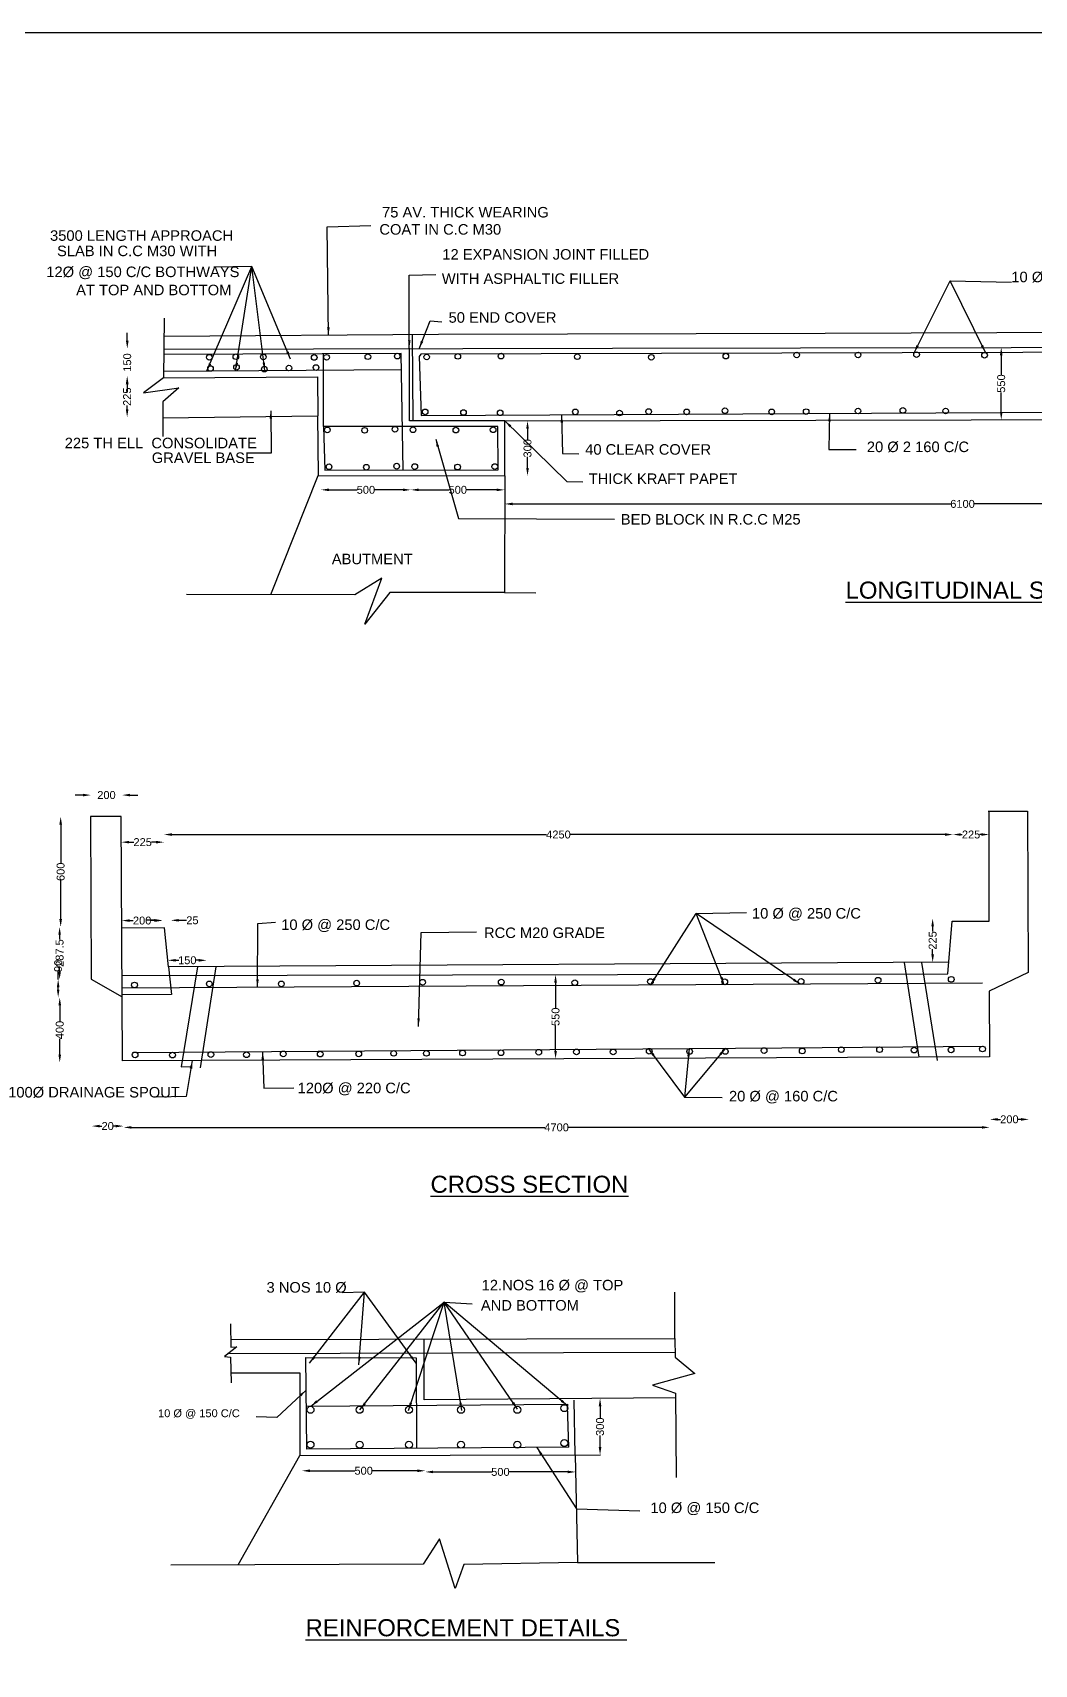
# Model space of a CAD drawing. Header units: millimetres. Extents: x 2512064 to 2548399, y 44344106 to 44364486.
# Drawn here: x 2528285 to 2535896, y 44352083 to 44364486 of the extents above; entities that cross this region are included whole.
import ezdxf

# ---------------------------------------------------------------- set-up
doc = ezdxf.new("R2010")
doc.units = ezdxf.units.MM
doc.header["$MEASUREMENT"] = 0
for name, color, linetype in [('DIMENSION', 7, 'Continuous'), ('DRAWING', 2, 'Continuous'), ('TEXT', 7, 'Continuous')]:
    doc.layers.add(name, color=color, linetype=linetype)
doc.styles.get("Standard").update_dxf_attribs({"font": 'arial.ttf', "height": 60})
doc.dimstyles.get("Standard").update_dxf_attribs({"dimtxt": 60, "dimasz": 60, "dimexe": 0.18, "dimexo": 0.0625, "dimgap": 0.09, "dimtad": 0, "dimdec": 0, "dimzin": 0, "dimdsep": 46, "dimtxsty": 'Standard', "dimcen": 0.09, "dimse1": 1, "dimse2": 1, "dimadec": 0, "dimazin": 0, "dimtfac": 1, "dimtdec": 0, "dimtofl": 0, "dimtmove": 0, "dimatfit": 3, "dimfxl": 1, "dimtolj": 1, "dimtzin": 0, "dimarcsym": 0})

# ---------------------------------------------------------------- blocks, each defined once
blk = doc.blocks.new('*D62')
at = {"layer": 'Defpoints', "color": 0, "transparency": 16777216}
for p in [(2528996, 44361874), (2529003, 44361564), (2529003, 44361564)]:
    blk.add_point(p, dxfattribs=at)
at = {"layer": 'TEXT', "color": 0, "lineweight": -2, "transparency": 16777216}
for p, q in [((2529003, 44361814), (2529003, 44361786)), ((2529003, 44361624), (2529003, 44361652))]:
    blk.add_line(p, q, dxfattribs=at)
at = {"layer": 'TEXT', "color": 0, "transparency": 16777216}
for points in [[(2528993, 44361814), (2529013, 44361814), (2529003, 44361874)], [(2528993, 44361624), (2529013, 44361624), (2529003, 44361564)]]:
    blk.add_solid(points, dxfattribs=at)
at = {"layer": 'TEXT', "color": 0, "transparency": 16777216, "insert": (2529003, 44361719), "char_height": 60, "attachment_point": 5, "rotation": 90}
blk.add_mtext('\\A1;225', dxfattribs=at)
blk = doc.blocks.new('*D63')
at = {"layer": 'Defpoints', "color": 0, "transparency": 16777216}
for p in [(2529003, 44362084), (2529004, 44362084), (2528996, 44361874)]:
    blk.add_point(p, dxfattribs=at)
at = {"layer": 'TEXT', "color": 0, "lineweight": -2, "transparency": 16777216}
for p, q in [((2529004, 44362144), (2529004, 44362204)), ((2529004, 44361814), (2529004, 44361754))]:
    blk.add_line(p, q, dxfattribs=at)
at = {"layer": 'TEXT', "color": 0, "transparency": 16777216}
for points in [[(2528994, 44362144), (2529014, 44362144), (2529004, 44362084)], [(2528994, 44361814), (2529014, 44361814), (2529004, 44361874)]]:
    blk.add_solid(points, dxfattribs=at)
at = {"layer": 'TEXT', "color": 0, "transparency": 16777216, "insert": (2529004, 44361979), "char_height": 60, "attachment_point": 5, "rotation": 90}
blk.add_mtext('\\A1;150', dxfattribs=at)
blk = doc.blocks.new('*D64')
at = {"layer": 'Defpoints', "color": 0, "transparency": 16777216}
for p in [(2530476, 44360997), (2531159, 44361011), (2531159, 44360992)]:
    blk.add_point(p, dxfattribs=at)
at = {"layer": 'TEXT', "color": 0, "lineweight": -2, "transparency": 16777216}
for p, q in [((2530536, 44361011), (2530751, 44361011)), ((2531099, 44361011), (2530884, 44361011))]:
    blk.add_line(p, q, dxfattribs=at)
at = {"layer": 'TEXT', "color": 0, "transparency": 16777216}
for points in [[(2530536, 44361021), (2530536, 44361001), (2530476, 44361011)], [(2531099, 44361021), (2531099, 44361001), (2531159, 44361011)]]:
    blk.add_solid(points, dxfattribs=at)
at = {"layer": 'TEXT', "color": 0, "transparency": 16777216, "insert": (2530817, 44361011), "char_height": 60, "attachment_point": 5}
blk.add_mtext('\\A1;500', dxfattribs=at)
blk = doc.blocks.new('*D65')
at = {"layer": 'Defpoints', "color": 0, "transparency": 16777216}
for p in [(2531159, 44361011), (2531871, 44361011), (2531871, 44361010)]:
    blk.add_point(p, dxfattribs=at)
at = {"layer": 'TEXT', "color": 0, "lineweight": -2, "transparency": 16777216}
for p, q in [((2531219, 44361011), (2531449, 44361011)), ((2531811, 44361011), (2531582, 44361011))]:
    blk.add_line(p, q, dxfattribs=at)
at = {"layer": 'TEXT', "color": 0, "transparency": 16777216}
for points in [[(2531219, 44361021), (2531219, 44361001), (2531159, 44361011)], [(2531811, 44361021), (2531811, 44361001), (2531871, 44361011)]]:
    blk.add_solid(points, dxfattribs=at)
at = {"layer": 'TEXT', "color": 0, "transparency": 16777216, "insert": (2531515, 44361011), "char_height": 60, "attachment_point": 5}
blk.add_mtext('\\A1;500', dxfattribs=at)
blk = doc.blocks.new('*D66')
at = {"layer": 'Defpoints', "color": 0, "transparency": 16777216}
for p in [(2531871, 44360895), (2538828, 44360904), (2538828, 44360898)]:
    blk.add_point(p, dxfattribs=at)
at = {"layer": 'TEXT', "color": 0, "lineweight": -2, "transparency": 16777216}
for p, q in [((2531931, 44360904), (2535260, 44360904)), ((2538768, 44360904), (2535439, 44360904))]:
    blk.add_line(p, q, dxfattribs=at)
at = {"layer": 'TEXT', "color": 0, "transparency": 16777216}
for points in [[(2531931, 44360914), (2531931, 44360894), (2531871, 44360904)], [(2538768, 44360914), (2538768, 44360894), (2538828, 44360904)]]:
    blk.add_solid(points, dxfattribs=at)
at = {"layer": 'TEXT', "color": 0, "transparency": 16777216, "insert": (2535350, 44360904), "char_height": 60, "attachment_point": 5}
blk.add_mtext('\\A1;6100', dxfattribs=at)
blk = doc.blocks.new('*D70')
at = {"layer": 'Defpoints', "color": 0, "transparency": 16777216}
for p in [(2535644, 44362094), (2535719, 44362094), (2535707, 44361543)]:
    blk.add_point(p, dxfattribs=at)
at = {"layer": 'TEXT', "color": 0, "lineweight": -2, "transparency": 16777216}
for p, q in [((2535644, 44362034), (2535644, 44361885)), ((2535644, 44361603), (2535644, 44361752))]:
    blk.add_line(p, q, dxfattribs=at)
at = {"layer": 'TEXT', "color": 0, "transparency": 16777216}
for points in [[(2535634, 44362034), (2535654, 44362034), (2535644, 44362094)], [(2535634, 44361603), (2535654, 44361603), (2535644, 44361543)]]:
    blk.add_solid(points, dxfattribs=at)
at = {"layer": 'TEXT', "color": 0, "transparency": 16777216, "insert": (2535644, 44361819), "char_height": 60, "attachment_point": 5, "rotation": 90}
blk.add_mtext('\\A1;550', dxfattribs=at)
blk = doc.blocks.new('*D71')
at = {"layer": 'Defpoints', "color": 0, "transparency": 16777216}
for p in [(2532045, 44361536), (2532045, 44361536), (2532046, 44361118)]:
    blk.add_point(p, dxfattribs=at)
at = {"layer": 'TEXT', "color": 0, "lineweight": -2, "transparency": 16777216}
for p, q in [((2532045, 44361476), (2532045, 44361394)), ((2532045, 44361178), (2532045, 44361261))]:
    blk.add_line(p, q, dxfattribs=at)
at = {"layer": 'TEXT', "color": 0, "transparency": 16777216}
for points in [[(2532035, 44361476), (2532055, 44361476), (2532045, 44361536)], [(2532035, 44361178), (2532055, 44361178), (2532045, 44361118)]]:
    blk.add_solid(points, dxfattribs=at)
at = {"layer": 'TEXT', "color": 0, "transparency": 16777216, "insert": (2532045, 44361327), "char_height": 60, "attachment_point": 5, "rotation": 90}
blk.add_mtext('\\A1;300', dxfattribs=at)
blk = doc.blocks.new('*D72')
at = {"layer": 'Defpoints', "color": 0, "transparency": 16777216}
for p in [(2528728, 44358695), (2528965, 44358693), (2528965, 44358691)]:
    blk.add_point(p, dxfattribs=at)
at = {"layer": 'TEXT', "color": 0, "lineweight": -2, "transparency": 16777216}
for p, q in [((2528668, 44358691), (2528608, 44358691)), ((2529025, 44358691), (2529085, 44358691))]:
    blk.add_line(p, q, dxfattribs=at)
at = {"layer": 'TEXT', "color": 0, "transparency": 16777216}
for points in [[(2528668, 44358701), (2528668, 44358681), (2528728, 44358691)], [(2529025, 44358701), (2529025, 44358681), (2528965, 44358691)]]:
    blk.add_solid(points, dxfattribs=at)
at = {"layer": 'TEXT', "color": 0, "transparency": 16777216, "insert": (2528846, 44358691), "char_height": 60, "attachment_point": 5}
blk.add_mtext('\\A1;200', dxfattribs=at)
blk = doc.blocks.new('*D73')
at = {"layer": 'Defpoints', "color": 0, "transparency": 16777216}
for p in [(2528958, 44358345), (2529283, 44358333), (2529283, 44358333)]:
    blk.add_point(p, dxfattribs=at)
at = {"layer": 'TEXT', "color": 0, "lineweight": -2, "transparency": 16777216}
for p, q in [((2529018, 44358333), (2529053, 44358333)), ((2529223, 44358333), (2529188, 44358333))]:
    blk.add_line(p, q, dxfattribs=at)
at = {"layer": 'TEXT', "color": 0, "transparency": 16777216}
for points in [[(2529018, 44358343), (2529018, 44358323), (2528958, 44358333)], [(2529223, 44358343), (2529223, 44358323), (2529283, 44358333)]]:
    blk.add_solid(points, dxfattribs=at)
at = {"layer": 'TEXT', "color": 0, "transparency": 16777216, "insert": (2529121, 44358333), "char_height": 60, "attachment_point": 5}
blk.add_mtext('\\A1;225', dxfattribs=at)
blk = doc.blocks.new('*D74')
at = {"layer": 'Defpoints', "color": 0, "transparency": 16777216}
for p in [(2535277, 44358391), (2529283, 44358333), (2535277, 44358369)]:
    blk.add_point(p, dxfattribs=at)
at = {"layer": 'TEXT', "color": 0, "lineweight": -2, "transparency": 16777216}
for p, q in [((2529343, 44358391), (2532189, 44358391)), ((2535217, 44358391), (2532371, 44358391))]:
    blk.add_line(p, q, dxfattribs=at)
at = {"layer": 'TEXT', "color": 0, "transparency": 16777216}
for points in [[(2529343, 44358401), (2529343, 44358381), (2529283, 44358391)], [(2535217, 44358401), (2535217, 44358381), (2535277, 44358391)]]:
    blk.add_solid(points, dxfattribs=at)
at = {"layer": 'TEXT', "color": 0, "transparency": 16777216, "insert": (2532280, 44358391), "char_height": 60, "attachment_point": 5}
blk.add_mtext('\\A1;4250', dxfattribs=at)
blk = doc.blocks.new('*D75')
at = {"layer": 'Defpoints', "color": 0, "transparency": 16777216}
for p in [(2535277, 44358391), (2535552, 44358391), (2535552, 44358391)]:
    blk.add_point(p, dxfattribs=at)
at = {"layer": 'TEXT', "color": 0, "lineweight": -2, "transparency": 16777216}
for p, q in [((2535337, 44358391), (2535348, 44358391)), ((2535492, 44358391), (2535482, 44358391))]:
    blk.add_line(p, q, dxfattribs=at)
at = {"layer": 'TEXT', "color": 0, "transparency": 16777216}
for points in [[(2535337, 44358401), (2535337, 44358381), (2535277, 44358391)], [(2535492, 44358401), (2535492, 44358381), (2535552, 44358391)]]:
    blk.add_solid(points, dxfattribs=at)
at = {"layer": 'TEXT', "color": 0, "transparency": 16777216, "insert": (2535415, 44358391), "char_height": 60, "attachment_point": 5}
blk.add_mtext('\\A1;225', dxfattribs=at)
blk = doc.blocks.new('*D76')
at = {"layer": 'Defpoints', "color": 0, "transparency": 16777216}
for p in [(2535123, 44357753), (2535157, 44357753), (2535154, 44357420)]:
    blk.add_point(p, dxfattribs=at)
at = {"layer": 'TEXT', "color": 0, "lineweight": -2, "transparency": 16777216}
for p, q in [((2535123, 44357693), (2535123, 44357653)), ((2535123, 44357480), (2535123, 44357519))]:
    blk.add_line(p, q, dxfattribs=at)
at = {"layer": 'TEXT', "color": 0, "transparency": 16777216}
for points in [[(2535113, 44357693), (2535133, 44357693), (2535123, 44357753)], [(2535113, 44357480), (2535133, 44357480), (2535123, 44357420)]]:
    blk.add_solid(points, dxfattribs=at)
at = {"layer": 'TEXT', "color": 0, "transparency": 16777216, "insert": (2535123, 44357586), "char_height": 60, "attachment_point": 5, "rotation": 90}
blk.add_mtext('\\A1;225', dxfattribs=at)
blk = doc.blocks.new('*D77')
at = {"layer": 'Defpoints', "color": 0, "transparency": 16777216}
for p in [(2535557, 44356192), (2535855, 44356226), (2535855, 44356203)]:
    blk.add_point(p, dxfattribs=at)
at = {"layer": 'TEXT', "color": 0, "lineweight": -2, "transparency": 16777216}
for p, q in [((2535617, 44356226), (2535639, 44356226)), ((2535795, 44356226), (2535773, 44356226))]:
    blk.add_line(p, q, dxfattribs=at)
at = {"layer": 'TEXT', "color": 0, "transparency": 16777216}
for points in [[(2535617, 44356236), (2535617, 44356216), (2535557, 44356226)], [(2535795, 44356236), (2535795, 44356216), (2535855, 44356226)]]:
    blk.add_solid(points, dxfattribs=at)
at = {"layer": 'TEXT', "color": 0, "transparency": 16777216, "insert": (2535706, 44356226), "char_height": 60, "attachment_point": 5}
blk.add_mtext('\\A1;200', dxfattribs=at)
blk = doc.blocks.new('*D78')
at = {"layer": 'Defpoints', "color": 0, "transparency": 16777216}
for p in [(2528976, 44356165), (2528976, 44356157), (2535557, 44356226)]:
    blk.add_point(p, dxfattribs=at)
at = {"layer": 'TEXT', "color": 0, "lineweight": -2, "transparency": 16777216}
for p, q in [((2529036, 44356165), (2532176, 44356165)), ((2535497, 44356165), (2532357, 44356165))]:
    blk.add_line(p, q, dxfattribs=at)
at = {"layer": 'TEXT', "color": 0, "transparency": 16777216}
for points in [[(2529036, 44356175), (2529036, 44356155), (2528976, 44356165)], [(2535497, 44356175), (2535497, 44356155), (2535557, 44356165)]]:
    blk.add_solid(points, dxfattribs=at)
at = {"layer": 'TEXT', "color": 0, "transparency": 16777216, "insert": (2532266, 44356165), "char_height": 60, "attachment_point": 5}
blk.add_mtext('\\A1;4700', dxfattribs=at)
blk = doc.blocks.new('*D79')
at = {"layer": 'Defpoints', "color": 0, "transparency": 16777216}
for p in [(2528734, 44356175), (2528734, 44356175), (2528976, 44356165)]:
    blk.add_point(p, dxfattribs=at)
at = {"layer": 'TEXT', "color": 0, "lineweight": -2, "transparency": 16777216}
for p, q in [((2528794, 44356175), (2528812, 44356175)), ((2528916, 44356175), (2528899, 44356175))]:
    blk.add_line(p, q, dxfattribs=at)
at = {"layer": 'TEXT', "color": 0, "transparency": 16777216}
for points in [[(2528794, 44356185), (2528794, 44356165), (2528734, 44356175)], [(2528916, 44356185), (2528916, 44356165), (2528976, 44356175)]]:
    blk.add_solid(points, dxfattribs=at)
at = {"layer": 'TEXT', "color": 0, "transparency": 16777216, "insert": (2528855, 44356175), "char_height": 60, "attachment_point": 5}
blk.add_mtext('\\A1;20', dxfattribs=at)
blk = doc.blocks.new('*D80')
at = {"layer": 'Defpoints', "color": 0, "transparency": 16777216}
for p in [(2528487, 44357153), (2528491, 44357153), (2528485, 44356658)]:
    blk.add_point(p, dxfattribs=at)
at = {"layer": 'TEXT', "color": 0, "lineweight": -2, "transparency": 16777216}
for p, q in [((2528491, 44357093), (2528491, 44356973)), ((2528491, 44356718), (2528491, 44356838))]:
    blk.add_line(p, q, dxfattribs=at)
at = {"layer": 'TEXT', "color": 0, "transparency": 16777216}
for points in [[(2528481, 44357093), (2528501, 44357093), (2528491, 44357153)], [(2528481, 44356718), (2528501, 44356718), (2528491, 44356658)]]:
    blk.add_solid(points, dxfattribs=at)
at = {"layer": 'TEXT', "color": 0, "transparency": 16777216, "insert": (2528491, 44356905), "char_height": 60, "attachment_point": 5, "rotation": 90}
blk.add_mtext('\\A1;400', dxfattribs=at)
blk = doc.blocks.new('*D81')
at = {"layer": 'Defpoints', "color": 0, "transparency": 16777216}
for p in [(2528479, 44357290), (2528488, 44357290), (2528491, 44357153)]:
    blk.add_point(p, dxfattribs=at)
at = {"layer": 'TEXT', "color": 0, "lineweight": -2, "transparency": 16777216}
for p, q in [((2528479, 44357290), (2528479, 44357350)), ((2528479, 44357213), (2528479, 44357230))]:
    blk.add_line(p, q, dxfattribs=at)
at = {"layer": 'TEXT', "color": 0, "transparency": 16777216}
for points in [[(2528469, 44357230), (2528489, 44357230), (2528479, 44357290)], [(2528469, 44357213), (2528489, 44357213), (2528479, 44357153)]]:
    blk.add_solid(points, dxfattribs=at)
at = {"layer": 'TEXT', "color": 0, "transparency": 16777216, "insert": (2528479, 44357393), "char_height": 60, "attachment_point": 5, "rotation": 90}
blk.add_mtext('\\A1;90', dxfattribs=at)
blk = doc.blocks.new('*D82')
at = {"layer": 'Defpoints', "color": 0, "transparency": 16777216}
for p in [(2528490, 44357689), (2528502, 44357689), (2528488, 44357290)]:
    blk.add_point(p, dxfattribs=at)
at = {"layer": 'TEXT', "color": 0, "lineweight": -2, "transparency": 16777216}
for p, q in [((2528490, 44357629), (2528490, 44357592)), ((2528490, 44357350), (2528490, 44357388))]:
    blk.add_line(p, q, dxfattribs=at)
at = {"layer": 'TEXT', "color": 0, "transparency": 16777216}
for points in [[(2528480, 44357629), (2528500, 44357629), (2528490, 44357689)], [(2528480, 44357350), (2528500, 44357350), (2528490, 44357290)]]:
    blk.add_solid(points, dxfattribs=at)
at = {"layer": 'TEXT', "color": 0, "transparency": 16777216, "insert": (2528490, 44357490), "char_height": 60, "attachment_point": 5, "rotation": 90}
blk.add_mtext('\\A1;287.5', dxfattribs=at)
blk = doc.blocks.new('*D83')
at = {"layer": 'Defpoints', "color": 0, "transparency": 16777216}
for p in [(2528498, 44358526), (2528498, 44358526), (2528490, 44357689)]:
    blk.add_point(p, dxfattribs=at)
at = {"layer": 'TEXT', "color": 0, "lineweight": -2, "transparency": 16777216}
for p, q in [((2528498, 44358466), (2528498, 44358174)), ((2528498, 44357749), (2528498, 44358041))]:
    blk.add_line(p, q, dxfattribs=at)
at = {"layer": 'TEXT', "color": 0, "transparency": 16777216}
for points in [[(2528488, 44358466), (2528508, 44358466), (2528498, 44358526)], [(2528488, 44357749), (2528508, 44357749), (2528498, 44357689)]]:
    blk.add_solid(points, dxfattribs=at)
at = {"layer": 'TEXT', "color": 0, "transparency": 16777216, "insert": (2528498, 44358108), "char_height": 60, "attachment_point": 5, "rotation": 90}
blk.add_mtext('\\A1;600', dxfattribs=at)
blk = doc.blocks.new('*D84')
at = {"layer": 'Defpoints', "color": 0, "transparency": 16777216}
for p in [(2528962, 44357726), (2529271, 44357737), (2529271, 44357737)]:
    blk.add_point(p, dxfattribs=at)
at = {"layer": 'TEXT', "color": 0, "lineweight": -2, "transparency": 16777216}
for p, q in [((2529022, 44357737), (2529050, 44357737)), ((2529211, 44357737), (2529183, 44357737))]:
    blk.add_line(p, q, dxfattribs=at)
at = {"layer": 'TEXT', "color": 0, "transparency": 16777216}
for points in [[(2529022, 44357747), (2529022, 44357727), (2528962, 44357737)], [(2529211, 44357747), (2529211, 44357727), (2529271, 44357737)]]:
    blk.add_solid(points, dxfattribs=at)
at = {"layer": 'TEXT', "color": 0, "transparency": 16777216, "insert": (2529117, 44357737), "char_height": 60, "attachment_point": 5}
blk.add_mtext('\\A1;200', dxfattribs=at)
blk = doc.blocks.new('*D85')
at = {"layer": 'Defpoints', "color": 0, "transparency": 16777216}
for p in [(2529269, 44357737), (2529335, 44357739), (2529335, 44357731)]:
    blk.add_point(p, dxfattribs=at)
at = {"layer": 'TEXT', "color": 0, "lineweight": -2, "transparency": 16777216}
for p, q in [((2529209, 44357739), (2529149, 44357739)), ((2529395, 44357739), (2529455, 44357739))]:
    blk.add_line(p, q, dxfattribs=at)
at = {"layer": 'TEXT', "color": 0, "transparency": 16777216}
for points in [[(2529209, 44357749), (2529209, 44357729), (2529269, 44357739)], [(2529395, 44357749), (2529395, 44357729), (2529335, 44357739)]]:
    blk.add_solid(points, dxfattribs=at)
at = {"layer": 'TEXT', "color": 0, "transparency": 16777216, "insert": (2529499, 44357739), "char_height": 60, "attachment_point": 5}
blk.add_mtext('\\A1;25', dxfattribs=at)
blk = doc.blocks.new('*D86')
at = {"layer": 'Defpoints', "color": 0, "transparency": 16777216}
for p in [(2529312, 44357435), (2529607, 44357435), (2529607, 44357435)]:
    blk.add_point(p, dxfattribs=at)
at = {"layer": 'TEXT', "color": 0, "lineweight": -2, "transparency": 16777216}
for p, q in [((2529372, 44357435), (2529396, 44357435)), ((2529547, 44357435), (2529523, 44357435))]:
    blk.add_line(p, q, dxfattribs=at)
at = {"layer": 'TEXT', "color": 0, "transparency": 16777216}
for points in [[(2529372, 44357445), (2529372, 44357425), (2529312, 44357435)], [(2529547, 44357445), (2529547, 44357425), (2529607, 44357435)]]:
    blk.add_solid(points, dxfattribs=at)
at = {"layer": 'TEXT', "color": 0, "transparency": 16777216, "insert": (2529460, 44357435), "char_height": 60, "attachment_point": 5}
blk.add_mtext('\\A1;150', dxfattribs=at)
blk = doc.blocks.new('*D104')
at = {"layer": 'Defpoints', "color": 0, "transparency": 16777216}
for p in [(2532596, 44354105), (2532596, 44354105), (2532599, 44353675)]:
    blk.add_point(p, dxfattribs=at)
at = {"layer": 'TEXT', "color": 0, "lineweight": -2, "transparency": 16777216}
for p, q in [((2532596, 44354045), (2532596, 44353956)), ((2532596, 44353735), (2532596, 44353824))]:
    blk.add_line(p, q, dxfattribs=at)
at = {"layer": 'TEXT', "color": 0, "transparency": 16777216}
for points in [[(2532586, 44354045), (2532606, 44354045), (2532596, 44354105)], [(2532586, 44353735), (2532606, 44353735), (2532596, 44353675)]]:
    blk.add_solid(points, dxfattribs=at)
at = {"layer": 'TEXT', "color": 0, "transparency": 16777216, "insert": (2532596, 44353890), "char_height": 60, "attachment_point": 5, "rotation": 90}
blk.add_mtext('\\A1;300', dxfattribs=at)
blk = doc.blocks.new('*D105')
at = {"layer": 'Defpoints', "color": 0, "transparency": 16777216}
for p in [(2531268, 44353546), (2532410, 44353551), (2531268, 44353521)]:
    blk.add_point(p, dxfattribs=at)
at = {"layer": 'TEXT', "color": 0, "lineweight": -2, "transparency": 16777216}
for p, q in [((2531328, 44353546), (2531773, 44353546)), ((2532350, 44353546), (2531905, 44353546))]:
    blk.add_line(p, q, dxfattribs=at)
at = {"layer": 'TEXT', "color": 0, "transparency": 16777216}
for points in [[(2531328, 44353556), (2531328, 44353536), (2531268, 44353546)], [(2532350, 44353556), (2532350, 44353536), (2532410, 44353546)]]:
    blk.add_solid(points, dxfattribs=at)
at = {"layer": 'TEXT', "color": 0, "transparency": 16777216, "insert": (2531839, 44353546), "char_height": 60, "attachment_point": 5}
blk.add_mtext('\\A1;500', dxfattribs=at)
blk = doc.blocks.new('*D106')
at = {"layer": 'Defpoints', "color": 0, "transparency": 16777216}
for p in [(2530332, 44353555), (2531268, 44353546), (2530332, 44353531)]:
    blk.add_point(p, dxfattribs=at)
at = {"layer": 'TEXT', "color": 0, "lineweight": -2, "transparency": 16777216}
for p, q in [((2530392, 44353555), (2530733, 44353555)), ((2531208, 44353555), (2530866, 44353555))]:
    blk.add_line(p, q, dxfattribs=at)
at = {"layer": 'TEXT', "color": 0, "transparency": 16777216}
for points in [[(2530392, 44353565), (2530392, 44353545), (2530332, 44353555)], [(2531208, 44353565), (2531208, 44353545), (2531268, 44353555)]]:
    blk.add_solid(points, dxfattribs=at)
at = {"layer": 'TEXT', "color": 0, "transparency": 16777216, "insert": (2530800, 44353555), "char_height": 60, "attachment_point": 5}
blk.add_mtext('\\A1;500', dxfattribs=at)
blk = doc.blocks.new('*D116')
at = {"layer": 'Defpoints', "color": 0, "transparency": 16777216}
for p in [(2532252, 44357326), (2532258, 44357326), (2532253, 44356686)]:
    blk.add_point(p, dxfattribs=at)
at = {"layer": 'TEXT', "color": 0, "lineweight": -2, "transparency": 16777216}
for p, q in [((2532258, 44357266), (2532258, 44357072)), ((2532258, 44356746), (2532258, 44356940))]:
    blk.add_line(p, q, dxfattribs=at)
at = {"layer": 'TEXT', "color": 0, "transparency": 16777216}
for points in [[(2532248, 44357266), (2532268, 44357266), (2532258, 44357326)], [(2532248, 44356746), (2532268, 44356746), (2532258, 44356686)]]:
    blk.add_solid(points, dxfattribs=at)
at = {"layer": 'TEXT', "color": 0, "transparency": 16777216, "insert": (2532258, 44357006), "char_height": 60, "attachment_point": 5, "rotation": 90}
blk.add_mtext('\\A1;550', dxfattribs=at)

msp = doc.modelspace()

# ---------------------------------------------------------------- linework, layer by layer
at = {"layer": 'DIMENSION', "color": 0}
msp.add_lwpolyline([(2548399.4, 44344106.3), (2512121.5, 44344106.3), (2512121.5, 44364486.4), (2548399.4, 44364486.4)], close=True, dxfattribs=at)
at = {"layer": 'DRAWING', "color": 0}
for points in [[(2530094.2, 44360214.6), (2530453.8, 44361118.9)], [(2531871.6, 44361116.9), (2531870.3, 44360229.6), (2532107.7, 44360229.2)], [(2531870.3, 44360229.6), (2530997.8, 44360230.8), (2530810, 44359990.8), (2530938, 44360340.4), (2530733.1, 44360212.5), (2529455.2, 44360216.8)], [(2529846.3, 44352839.7), (2530315.3, 44353672.2)], [(2532407.9, 44353674.9), (2532424, 44352858.6), (2533469.3, 44352857.8)], [(2532424, 44352858.6), (2531561.8, 44352841.6), (2531495.2, 44352658.9), (2531377, 44353036.5), (2531252.4, 44352845.6), (2529334.6, 44352837.5)]]:
    msp.add_lwpolyline(points, dxfattribs=at)
at = {"layer": 'TEXT', "color": 0}
for points in [[(2531175.5, 44361534.5), (2531148.1, 44361534.5), (2531145.9, 44362642.1)], [(2529284.7, 44362315.9), (2529279.8, 44361863.7), (2529128.1, 44361748.8), (2529394.8, 44361785.5), (2529274.9, 44361680.4), (2529274.8, 44361415.5)], [(2529274.9, 44361558.8), (2530450.5, 44361572.8), (2530453.8, 44361118.9), (2531871.6, 44361116.9), (2531872.2, 44361535.9), (2537779.2, 44361547.6), (2539531.7, 44361554.2), (2539525.2, 44362219.4), (2534307.4, 44362198.8), (2531368.2, 44362192), (2529283.2, 44362175.8)], [(2529282.1, 44362079.7), (2532690.6, 44362087.2), (2534118.9, 44362090.4), (2535719.2, 44362093.9), (2538321.3, 44362099.7), (2539526.2, 44362111.4)], [(2531872.2, 44361535.9), (2531175.5, 44361534.5), (2531170.4, 44362190.4)], [(2531100.3, 44361161.6), (2531084.2, 44362048), (2529281.7, 44362038.8)], [(2530491.4, 44362045), (2530492.1, 44361491.5)], [(2539466.3, 44362065.3), (2531233.3, 44362043.4), (2531222.3, 44362024.7)], [(2531222.3, 44362024.7), (2531238, 44361575.7), (2535636, 44361598.8), (2537230.6, 44361607.2), (2539457.5, 44361606.6), (2539456.9, 44361951.7)], [(2529279.8, 44361863.7), (2530448.8, 44361870.9), (2530452.3, 44361572.8)], [(2529280.3, 44361912.1), (2531086.4, 44361926.6)], [(2530506.2, 44361160.9), (2531820.7, 44361162.4), (2531820.3, 44361493.1), (2530494.4, 44361491.5), (2530506.2, 44361160.9)], [(2535545.9, 44358567.6), (2535843.2, 44358567.6), (2535848.1, 44357341.9), (2535552, 44357201.4), (2535554.4, 44356702.6), (2530163.3, 44356675.9), (2528967.9, 44356669.7), (2528957.3, 44358528.6), (2528723.4, 44358527.3), (2528730.4, 44357292.5), (2528965.1, 44357156.8)], [(2528964.2, 44357318.4), (2535237.6, 44357333.2), (2535270.6, 44357733.7), (2535552.3, 44357731.4), (2535552.3, 44358567.6)], [(2529317.1, 44357384.2), (2529285.6, 44357680.9), (2528962.1, 44357679.1)], [(2535244.8, 44357420.7), (2529317.1, 44357384.2), (2529339.2, 44357175.9), (2528965, 44357173.8)], [(2529537.9, 44357385.5), (2529412.8, 44356624.4), (2529493.1, 44356628.6)], [(2529561.4, 44356618), (2529679.4, 44357386.4)], [(2534905.3, 44357418.6), (2535018.2, 44356699.9)], [(2535037.3, 44357419.4), (2535157.9, 44356672.8)], [(2535500.8, 44357261), (2528964.7, 44357223.7)], [(2529044.1, 44356733.2), (2533977.5, 44356770.1), (2535508.7, 44356781.5)], [(2529789.9, 44354552), (2533164.9, 44354560.6), (2533163.6, 44354913.8)], [(2529787.6, 44354671.1), (2529791, 44354495.6), (2529835.2, 44354496.5), (2529741.5, 44354422.4), (2529789.3, 44354419), (2529794.4, 44354223)], [(2533169.8, 44354109.1), (2531259.7, 44354095.2), (2531258.5, 44354555.7)], [(2533164.5, 44354560.6), (2533166.8, 44354419.4), (2533315.3, 44354295.3), (2532993.9, 44354206.3), (2533169.5, 44354144.2), (2533174.9, 44353504.8)], [(2529773.3, 44354447.5), (2533166.2, 44354455.7)], [(2532357.6, 44353733.4), (2530367.8, 44353719.3), (2530359.6, 44354416.2), (2531197.7, 44354413.5), (2531202.5, 44353725.2)], [(2529792.4, 44354300.1), (2530315.4, 44354300.1), (2530315.3, 44353672.2), (2532598.7, 44353675.2)], [(2530363.9, 44354045.6), (2532349.2, 44354060), (2532349.6, 44354048.4)], [(2532357.6, 44353733.4), (2532349.6, 44354048.4)], [(2532407.9, 44353674.9), (2532399.7, 44354090.7)]]:
    msp.add_lwpolyline(points, dxfattribs=at)
for centre, radius in [((2529626.9, 44362018.6), 21.3), ((2529828.9, 44362022.8), 21.3), ((2530037.8, 44362021.4), 21.3), ((2530424.2, 44362017.6), 21.3), ((2530518.3, 44362018.7), 21.3), ((2530832, 44362023.2), 21.3), ((2531055.4, 44362027.7), 21.3), ((2531278.8, 44362020.9), 21.3), ((2531515.7, 44362025.4), 21.3), ((2531844, 44362027.5), 21.3), ((2532422.9, 44362023.2), 21.3), ((2532985.4, 44362018.7), 21.3), ((2533551.8, 44362027.7), 21.3), ((2534089.9, 44362036.6), 21.3), ((2534556.1, 44362036.6), 21.3), ((2535000.7, 44362038.8), 21.3), ((2535517.4, 44362034.3), 21.3), ((2529636.2, 44361933.5), 21.3), ((2529833.8, 44361942.5), 21.3), ((2530044.9, 44361928.2), 21.3), ((2530232.7, 44361937.1), 21.3), ((2530438.5, 44361940.7), 21.3), ((2531267.5, 44361603.7), 21.3), ((2531558.6, 44361599.2), 21.3), ((2531837.2, 44361596.8), 21.3), ((2532408.8, 44361603.6), 21.3), ((2532744.3, 44361594.6), 21.3), ((2532965.1, 44361606), 21.3), ((2533254, 44361603.7), 21.3), ((2533545, 44361612.7), 21.3), ((2533900.3, 44361603.7), 21.3), ((2534162.1, 44361605.9), 21.3), ((2534556.1, 44361610.4), 21.3), ((2534896.9, 44361614.9), 21.3), ((2535221.8, 44361610.4), 21.3), ((2530524, 44361466.6), 21.7), ((2530807.6, 44361463.4), 21.7), ((2531038, 44361471.4), 21.7), ((2531175, 44361468.2), 21.7), ((2531500.5, 44361465), 21.7), ((2531783.7, 44361468.2), 21.7), ((2530536.8, 44361186.4), 21.7), ((2530820.5, 44361183.2), 21.7), ((2531050.9, 44361191.2), 21.7), ((2531187.9, 44361188), 21.7), ((2531513.4, 44361184.8), 21.7), ((2531796.6, 44361188), 21.7), ((2529059.1, 44357247.3), 21.7), ((2529627.4, 44357255.9), 21.7), ((2530174.4, 44357255.5), 21.7), ((2530746.9, 44357261.5), 21.7), ((2531248, 44357268), 21.7), ((2531845.2, 44357269.8), 21.7), ((2532404.1, 44357264.6), 21.7), ((2532979.1, 44357273.2), 21.7), ((2533543.4, 44357271.5), 21.7), ((2534123.5, 44357274.9), 21.7), ((2534708.1, 44357283.5), 21.7), ((2535264.3, 44357290.3), 21.7), ((2532969.5, 44356743.9), 21.7), ((2533842, 44356749), 21.7), ((2534132.1, 44356745.6), 21.7), ((2534429, 44356755.8), 21.7), ((2534719.7, 44356755.9), 21.7), ((2534982.5, 44356752.5), 21.7), ((2535262.7, 44356754.2), 21.7), ((2535501.6, 44356761), 21.7), ((2529063.1, 44356716.2), 21.7), ((2529347.8, 44356714.9), 21.7), ((2529639.3, 44356718.6), 21.7), ((2529909.8, 44356717.4), 21.7), ((2530189.2, 44356723.4), 21.7), ((2530469.9, 44356722.2), 21.7), ((2530762.8, 44356723.8), 21.7), ((2531028, 44356727.8), 21.7), ((2531276.9, 44356727.8), 21.7), ((2531551.5, 44356730.5), 21.7), ((2531843.2, 44356732), 21.7), ((2532130, 44356736.1), 21.7), ((2532416.8, 44356738.8), 21.7), ((2532695.5, 44356738.8), 21.7), ((2533276.6, 44356742.2), 21.7), ((2533547.9, 44356742.2), 21.7), ((2530396.2, 44354018.4), 26.5), ((2530769.4, 44354018.4), 26.5), ((2531143.8, 44354018.4), 26.5), ((2531539.4, 44354018.4), 26.5), ((2531967.4, 44354018.4), 26.5), ((2532324.7, 44354030.9), 26.5), ((2532324.7, 44353765.5), 26.5), ((2530396.2, 44353753), 26.5), ((2530769.4, 44353753), 26.5), ((2531143.8, 44353753), 26.5), ((2531539.4, 44353753), 26.5), ((2531967.4, 44353753), 26.5)]:
    msp.add_circle(centre, radius, dxfattribs=at)

# ---------------------------------------------------------------- texts
for s, height, p in [('75 AV. THICK WEARING', 80, (2530939.9, 44363081.3)), ('3500 LENGTH APPROACH', 80, (2528417.3, 44362903.9)), ('COAT IN C.C M30', 80, (2530919.4, 44362951)), ('SLAB IN C.C M30 WITH', 80, (2528470.4, 44362787.3)), ('12 EXPANSION JOINT FILLED', 80, (2531398, 44362761)), ('12Ø @ 150 C/C BOTHWAYS', 80, (2528389, 44362628.2)), ('WITH ASPHALTIC FILLER', 80, (2531393.7, 44362576.8)), ('10 Ø @ 250 C/C', 80, (2535720.9, 44362589.3)), ('AT TOP AND BOTTOM', 80, (2528615.5, 44362490.3)), ('50 END COVER', 80, (2531445.2, 44362281.3)), ('225 TH ELL  CONSOLIDATE', 80, (2528528.8, 44361326.9)), ('40 CLEAR COVER', 80, (2532483.1, 44361278.3)), ('20 Ø 2 160 C/C', 80, (2534623.3, 44361298)), ('GRAVEL BASE', 80, (2529190.2, 44361215.1)), ('THICK KRAFT PAPET', 80, (2532510, 44361055.9)), ('BED BLOCK IN R.C.C M25', 80, (2532753.7, 44360747.1)), ('ABUTMENT', 80, (2530557.9, 44360445.6)), ('%%ULONGITUDINAL SECTION', 130, (2534461.5, 44360183.9)), ('10 Ø @ 250 C/C', 80, (2533750.4, 44357752)), ('10 Ø @ 250 C/C', 80, (2530173.5, 44357665.8)), ('RCC M20 GRADE', 80, (2531714.2, 44357604.5)), ('100Ø DRAINAGE SPOUT', 80, (2528099.3, 44356392.3)), ('120Ø @ 220 C/C', 80, (2530298.3, 44356424.5)), ('20 Ø @ 160 C/C', 80, (2533575.7, 44356362.6)), ('%%UCROSS SECTION', 130, (2531307.8, 44355667.7)), ('3 NOS 10 Ø', 80, (2530061.9, 44354909.1)), ('12.NOS 16 Ø @ TOP', 80, (2531696.7, 44354926.2)), ('AND BOTTOM', 80, (2531690.6, 44354772.6)), ('10 Ø @ 150 C/C', 60, (2529237.9, 44353962.1)), ('10 Ø @ 150 C/C', 80, (2532978.5, 44353233.7)), ('%%UREINFORCEMENT DETAILS ', 130, (2530358.6, 44352296.9))]:
    msp.add_text(s, height=height, dxfattribs=at).set_placement(p)

# ---------------------------------------------------------------- dimensions: what is measured, and where the dimension line sits
for base, p1, p2, text, picture, middle in [((2529004.2, 44362084.2), (2528995.9, 44361874.1), (2529002.7, 44362084.2), '150', '*D63', (2529004.2, 44361979.1)), ((2535644.2, 44362093.9), (2535707, 44361543.5), (2535719.2, 44362093.9), '550', '*D70', (2535644.2, 44361818.7)), ((2529002.6, 44361564.4), (2528995.9, 44361874.1), (2529002.6, 44361564.4), '225', '*D62', (2529002.6, 44361719.2)), ((2532045.4, 44361536.2), (2532046.3, 44361118.3), (2532045.4, 44361536.2), '300', '*D71', (2532045.4, 44361327.3)), ((2528498.2, 44358526.4), (2528489.7, 44357689.2), (2528498.2, 44358526.4), '600', '*D83', (2528498.2, 44358107.8)), ((2528489.7, 44357689.2), (2528487.7, 44357290.5), (2528501.7, 44357689.2), '287.5', '*D82', (2528489.7, 44357489.8)), ((2535122.9, 44357752.6), (2535154.2, 44357420.1), (2535156.7, 44357752.6), '225', '*D76', (2535122.9, 44357586.3)), ((2528478.9, 44357290.5), (2528490.6, 44357152.8), (2528487.7, 44357290.5), '90', '*D81', (2528478.9, 44357393.4)), ((2532258.3, 44357326.2), (2532253.2, 44356686.2), (2532251.7, 44357326.2), '550', '*D116', (2532258.3, 44357006.2)), ((2528490.6, 44357152.8), (2528485.4, 44356658), (2528486.7, 44357152.8), '400', '*D80', (2528490.6, 44356905.4)), ((2532595.6, 44354104.9), (2532598.7, 44353675.2), (2532595.6, 44354104.9), '300', '*D104', (2532595.6, 44353890))]:
    dim = msp.add_linear_dim(base=base, p1=p1, p2=p2, angle=90, text=text, dimstyle='Standard', dxfattribs=at)
    dim.commit()
    dim.dimension.update_dxf_attribs({"geometry": picture, "text_midpoint": middle})
for base, p1, p2, text, picture, middle in [((2531159.4, 44361011.3), (2530475.6, 44360997.4), (2531159.4, 44360991.8), '500', '*D64', (2530817.5, 44361011.3)), ((2531871.4, 44361011.3), (2531159.4, 44361011.3), (2531871.4, 44361010.2), '500', '*D65', (2531515.4, 44361011.3)), ((2538828.3, 44360904.1), (2531871.2, 44360894.7), (2538828.3, 44360897.6), '6100', '*D66', (2535349.8, 44360904.1)), ((2528965, 44358691.4), (2528727.8, 44358695.3), (2528965, 44358692.7), '200', '*D72', (2528846.4, 44358691.4)), ((2535277.1, 44358390.6), (2529282.8, 44358332.9), (2535277.1, 44358369.3), '4250', '*D74', (2532280, 44358390.6)), ((2535552.3, 44358390.6), (2535277.1, 44358390.6), (2535552.3, 44358390.6), '225', '*D75', (2535414.7, 44358390.6)), ((2529282.8, 44358332.9), (2528958.4, 44358344.6), (2529282.8, 44358332.9), '225', '*D73', (2529120.6, 44358332.9)), ((2529271.2, 44357737.1), (2528961.9, 44357725.5), (2529271.2, 44357737.1), '200', '*D84', (2529116.5, 44357737.1)), ((2529335, 44357739.1), (2529269.3, 44357736.8), (2529335, 44357731.3), '25', '*D85', (2529498.8, 44357739.1)), ((2529607.4, 44357434.7), (2529311.7, 44357434.9), (2529607.4, 44357434.7), '150', '*D86', (2529459.6, 44357434.7)), ((2528734.2, 44356175.2), (2528976.3, 44356165.1), (2528734.2, 44356175.2), '20', '*D79', (2528855.2, 44356175.2)), ((2528976.3, 44356165.1), (2535556.5, 44356226), (2528976.3, 44356157.1), '4700', '*D78', (2532266.4, 44356165.1)), ((2535855.1, 44356226), (2535556.5, 44356191.6), (2535855.1, 44356203.1), '200', '*D77', (2535705.8, 44356226)), ((2530331.9, 44353555.5), (2531267.5, 44353546), (2530331.9, 44353530.5), '500', '*D106', (2530799.7, 44353555.5)), ((2531267.5, 44353546), (2532410.4, 44353551.2), (2531267.5, 44353521), '500', '*D105', (2531838.9, 44353546))]:
    dim = msp.add_linear_dim(base=base, p1=p1, p2=p2, text=text, dimstyle='Standard', dxfattribs=at)
    dim.commit()
    dim.dimension.update_dxf_attribs({"geometry": picture, "text_midpoint": middle})

# ---------------------------------------------------------------- leaders
for points in [[(2530532.7, 44362185.5), (2530522.1, 44363009.7), (2530853.3, 44363019.4)], [(2529609.4, 44361914.8), (2529951.2, 44362709.5), (2529660.8, 44362704.6)], [(2529826.9, 44361916.5), (2529951.2, 44362709.5)], [(2530049, 44361918.3), (2529951.2, 44362709.5)], [(2530244.1, 44362005), (2529951.2, 44362709.5)], [(2531147, 44362088.3), (2531145.9, 44362642.1), (2531349.5, 44362648.9)], [(2534981.8, 44362053.4), (2535254.9, 44362600), (2535720.9, 44362589.3)], [(2535524.1, 44362054.8), (2535254.9, 44362600)], [(2531221.4, 44362084), (2531306, 44362296.4), (2531393, 44362289.2)], [(2530093.6, 44361611.2), (2530097.9, 44361289.2), (2529918.6, 44361289.2)], [(2531872.2, 44361535.9), (2532343.9, 44361075.3), (2532464.8, 44361072.7)], [(2532303.5, 44361581.3), (2532311.7, 44361287.3), (2532435.2, 44361284.6)], [(2534340.2, 44361592), (2534333.5, 44361318.4), (2534541.1, 44361318.4)], [(2531347.4, 44361397.3), (2531519.3, 44360793.6), (2532706.5, 44360788.3)], [(2532978.9, 44357246.6), (2533326.1, 44357791.8), (2533707.7, 44357797.9)], [(2534117.6, 44357253.1), (2533326.1, 44357791.8)], [(2533539.7, 44357249.8), (2533326.1, 44357791.8)], [(2529992.9, 44357229.6), (2529996.1, 44357715), (2530129, 44357724.5)], [(2531215.9, 44356932.9), (2531237, 44357646.3), (2531658.4, 44357652.2)], [(2533548.8, 44356766.9), (2533237.3, 44356395.7)], [(2533273.1, 44356764.8), (2533237.3, 44356395.7)], [(2529498, 44356672.4), (2529450.9, 44356399.2), (2529225.5, 44356394)], [(2530031.7, 44356740.6), (2530040.3, 44356462.9), (2530270.7, 44356465.8)], [(2532965.3, 44356762.5), (2533237.3, 44356395.7), (2533523.9, 44356392.1)], [(2530388.7, 44354372.4), (2530807, 44354912.4), (2530636.8, 44354906.9)], [(2530763.1, 44354361.2), (2530807, 44354912.4)], [(2531197.9, 44354372.3), (2530807, 44354912.4)], [(2530398, 44354045.9), (2531411.3, 44354835.7), (2531625.4, 44354824.7)], [(2530771.7, 44354018.5), (2531411.3, 44354835.7)], [(2531139.5, 44354013.1), (2531411.3, 44354835.7)], [(2532349.6, 44354048.4), (2531411.3, 44354835.7)], [(2531968.6, 44354024), (2531411.3, 44354835.7)], [(2531545.8, 44354013.1), (2531411.3, 44354835.7)], [(2530362.5, 44354167.9), (2530140, 44353959.7), (2529983.5, 44353965.1)], [(2532116.4, 44353731.7), (2532416, 44353266.8), (2532898.6, 44353249.2)]]:
    msp.add_leader(points, dimstyle='Standard', override={"dimgap": 0.09, "dimtad": 0}, dxfattribs=at)

doc.saveas('drawing.dxf')
